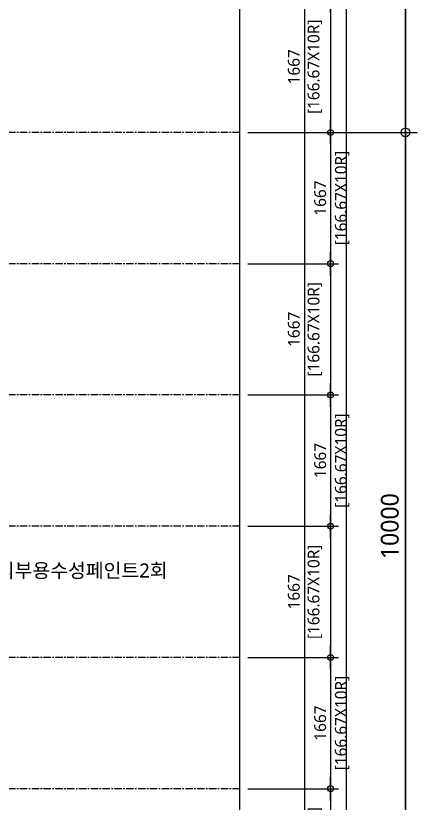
# Model space of a CAD drawing. Header units: millimetres. Extents: x -65167 to 413267, y -17142 to 66587.
# Drawn here: x 277371 to 282467, y 27407 to 37407 of the extents above; entities that cross this region are included whole.
import ezdxf
from ezdxf.enums import TextEntityAlignment as Align

# ---------------------------------------------------------------- set-up
doc = ezdxf.new("R2010")
doc.units = ezdxf.units.MM
doc.header["$LTSCALE"] = 75
doc.header["$MEASUREMENT"] = 0
doc.header["$PDSIZE"] = -10
doc.linetypes.add('CENTER', pattern=[2, 1.25, -0.25, 0.25, -0.25])
doc.layers.get('0').update_dxf_attribs({"linetype": 'CONTINUOUS'})
doc.layers.get('Defpoints').update_dxf_attribs({"color": 171, "linetype": 'CONTINUOUS'})
for name, color, linetype in [('CEN(ST)', 1, 'CENTER'), ('NDIM', 7, 'CONTINUOUS'), ('TEXT(MIN)', 7, 'CONTINUOUS')]:
    doc.layers.add(name, color=color, linetype=linetype)
doc.styles.add('CGS', font='cgse', dxfattribs={"bigfont": 'cgs'})
doc.styles.add('나눔바른고딕', font='NanumBarunGothic.ttf')
doc.dimstyles.new('NDIM 1200', dxfattribs={"dimscale": 75, "dimtxt": 3, "dimasz": 1, "dimexe": 2, "dimexo": 2, "dimgap": 1, "dimtad": 1, "dimdec": 0, "dimdsep": 46, "dimtxsty": 'CGS', "dimblk": 'DOT0', "dimcen": 1, "dimdle": 8, "dimclrd": 256, "dimclre": 256, "dimclrt": 256, "dimadec": 0, "dimazin": 0, "dimtfac": 1, "dimtdec": 0, "dimtix": 1, "dimtmove": 2, "dimatfit": 3, "dimldrblk": 'DOT0', "dimfxl": 1, "dimtolj": 1, "dimtzin": 0, "dimlwd": -1, "dimlwe": -1, "dimarcsym": 0})

# ---------------------------------------------------------------- blocks, each defined once
blk = doc.blocks.new('DOT0')
blk.add_line((-3, 0), (3, 0))
at = {"color": 6}
blk.add_circle((0, 0), 0.75, dxfattribs=at)
blk = doc.blocks.new('*D1053')
at = {"layer": 'Defpoints', "color": 0, "ltscale": 0.4, "transparency": 16777216}
for p in [(280217.1, 35925), (280217.1, 25925), (282317.1, 25925)]:
    blk.add_point(p, dxfattribs=at)
at = {"layer": 'NDIM', "ltscale": 0.4, "transparency": 16777216}
for p, q in [((280367.1, 35925), (282467.1, 35925)), ((282317.1, 35850), (282317.1, 26000)), ((280367.1, 25925), (282467.1, 25925))]:
    blk.add_line(p, q, dxfattribs=at)
at = {"layer": 'NDIM', "ltscale": 0.4, "transparency": 16777216, "xscale": 75, "yscale": 75, "zscale": 75}
for p, rotation in [((282317.1, 35925), 90), ((282317.1, 25925), 270)]:
    blk.add_blockref('DOT0', p, dxfattribs=dict(at, rotation=rotation))
at = {"layer": 'NDIM', "ltscale": 0.4, "transparency": 16777216, "insert": (282119.9, 30925), "char_height": 225, "attachment_point": 5, "rotation": 90, "style": '나눔바른고딕'}
blk.add_mtext('\\A1;10000', dxfattribs=at)
blk = doc.blocks.new('*D1055')
at = {"layer": 'Defpoints', "color": 0, "ltscale": 0.4, "transparency": 16777216}
for p in [(280217.1, 29258.3), (280217.1, 27591.7), (281367.1, 27591.7)]:
    blk.add_point(p, dxfattribs=at)
at = {"layer": 'NDIM', "ltscale": 0.4, "transparency": 16777216}
for p, q in [((280317.1, 29258.3), (281467.1, 29258.3)), ((281367.1, 29208.3), (281367.1, 27641.7)), ((280317.1, 27591.7), (281467.1, 27591.7))]:
    blk.add_line(p, q, dxfattribs=at)
at = {"layer": 'NDIM', "ltscale": 0.4, "transparency": 16777216, "xscale": 50, "yscale": 50, "zscale": 50}
for p, rotation in [((281367.1, 29258.3), 90), ((281367.1, 27591.7), 270)]:
    blk.add_blockref('DOT0', p, dxfattribs=dict(at, rotation=rotation))
at = {"layer": 'NDIM', "ltscale": 0.4, "transparency": 16777216, "char_height": 150, "attachment_point": 5, "rotation": 90, "style": '나눔바른고딕'}
for s, insert in [('\\A1;[166.67X10R]', (281514.2, 28425)), ('\\A1;1667', (281235.9, 28425))]:
    blk.add_mtext(s, dxfattribs=dict(at, insert=insert))
blk = doc.blocks.new('*D1054')
at = {"layer": 'Defpoints', "color": 0, "ltscale": 0.4, "transparency": 16777216}
for p in [(280217.1, 27591.7), (280217.1, 25925), (281367.1, 25925)]:
    blk.add_point(p, dxfattribs=at)
at = {"layer": 'NDIM', "ltscale": 0.4, "transparency": 16777216}
for p, q in [((280317.1, 27591.7), (281467.1, 27591.7)), ((281367.1, 27541.7), (281367.1, 25975)), ((280317.1, 25925), (281467.1, 25925))]:
    blk.add_line(p, q, dxfattribs=at)
at = {"layer": 'NDIM', "ltscale": 0.4, "transparency": 16777216, "xscale": 50, "yscale": 50, "zscale": 50}
for p, rotation in [((281367.1, 27591.7), 90), ((281367.1, 25925), 270)]:
    blk.add_blockref('DOT0', p, dxfattribs=dict(at, rotation=rotation))
at = {"layer": 'NDIM', "ltscale": 0.4, "transparency": 16777216, "insert": (281042.1, 26758.3), "char_height": 150, "attachment_point": 5, "rotation": 90, "style": '나눔바른고딕'}
blk.add_mtext('\\A1;1667\\P[166.67X10R]', dxfattribs=at)
blk = doc.blocks.new('*D1056')
at = {"layer": 'Defpoints', "color": 0, "ltscale": 0.4, "transparency": 16777216}
for p in [(280217.1, 30925), (280217.1, 29258.3), (281367.1, 29258.3)]:
    blk.add_point(p, dxfattribs=at)
at = {"layer": 'NDIM', "ltscale": 0.4, "transparency": 16777216}
for p, q in [((280317.1, 30925), (281467.1, 30925)), ((281367.1, 30875), (281367.1, 29308.3)), ((280317.1, 29258.3), (281467.1, 29258.3))]:
    blk.add_line(p, q, dxfattribs=at)
at = {"layer": 'NDIM', "ltscale": 0.4, "transparency": 16777216, "xscale": 50, "yscale": 50, "zscale": 50}
for p, rotation in [((281367.1, 30925), 90), ((281367.1, 29258.3), 270)]:
    blk.add_blockref('DOT0', p, dxfattribs=dict(at, rotation=rotation))
at = {"layer": 'NDIM', "ltscale": 0.4, "transparency": 16777216, "insert": (281042.1, 30091.3), "char_height": 150, "attachment_point": 5, "rotation": 90, "style": '나눔바른고딕'}
blk.add_mtext('\\A1;1667\\P[166.67X10R]', dxfattribs=at)
blk = doc.blocks.new('*D1057')
at = {"layer": 'Defpoints', "color": 0, "ltscale": 0.4, "transparency": 16777216}
for p in [(280217.1, 32591.6), (280217.1, 30925), (281367.1, 30925)]:
    blk.add_point(p, dxfattribs=at)
at = {"layer": 'NDIM', "ltscale": 0.4, "transparency": 16777216}
for p, q in [((280317.1, 32591.6), (281467.1, 32591.6)), ((281367.1, 32541.6), (281367.1, 30975)), ((280317.1, 30925), (281467.1, 30925))]:
    blk.add_line(p, q, dxfattribs=at)
at = {"layer": 'NDIM', "ltscale": 0.4, "transparency": 16777216, "xscale": 50, "yscale": 50, "zscale": 50}
for p, rotation in [((281367.1, 32591.6), 90), ((281367.1, 30925), 270)]:
    blk.add_blockref('DOT0', p, dxfattribs=dict(at, rotation=rotation))
at = {"layer": 'NDIM', "ltscale": 0.4, "transparency": 16777216, "char_height": 150, "attachment_point": 5, "rotation": 90, "style": '나눔바른고딕'}
for s, insert in [('\\A1;[166.67X10R]', (281514.2, 31758.3)), ('\\A1;1667', (281235.9, 31758.3))]:
    blk.add_mtext(s, dxfattribs=dict(at, insert=insert))
blk = doc.blocks.new('*D1058')
at = {"layer": 'Defpoints', "color": 0, "ltscale": 0.4, "transparency": 16777216}
for p in [(280217.1, 45925), (280217.1, 35925), (282317.1, 35925)]:
    blk.add_point(p, dxfattribs=at)
at = {"layer": 'NDIM', "ltscale": 0.4, "transparency": 16777216}
for p, q in [((280367.1, 45925), (282467.1, 45925)), ((282317.1, 45850), (282317.1, 36000)), ((280367.1, 35925), (282467.1, 35925))]:
    blk.add_line(p, q, dxfattribs=at)
at = {"layer": 'NDIM', "ltscale": 0.4, "transparency": 16777216, "xscale": 75, "yscale": 75, "zscale": 75}
for p, rotation in [((282317.1, 45925), 90), ((282317.1, 35925), 270)]:
    blk.add_blockref('DOT0', p, dxfattribs=dict(at, rotation=rotation))
at = {"layer": 'NDIM', "ltscale": 0.4, "transparency": 16777216, "insert": (282119.9, 40925), "char_height": 225, "attachment_point": 5, "rotation": 90, "style": '나눔바른고딕'}
blk.add_mtext('\\A1;10000', dxfattribs=at)
blk = doc.blocks.new('*D1059')
at = {"layer": 'Defpoints', "color": 0, "ltscale": 0.4, "transparency": 16777216}
for p in [(280217.1, 34258.3), (280217.1, 32591.6), (281367.1, 32591.6)]:
    blk.add_point(p, dxfattribs=at)
at = {"layer": 'NDIM', "ltscale": 0.4, "transparency": 16777216}
for p, q in [((280317.1, 34258.3), (281467.1, 34258.3)), ((281367.1, 34208.3), (281367.1, 32641.6)), ((280317.1, 32591.6), (281467.1, 32591.6))]:
    blk.add_line(p, q, dxfattribs=at)
at = {"layer": 'NDIM', "ltscale": 0.4, "transparency": 16777216, "xscale": 50, "yscale": 50, "zscale": 50}
for p, rotation in [((281367.1, 34258.3), 90), ((281367.1, 32591.6), 270)]:
    blk.add_blockref('DOT0', p, dxfattribs=dict(at, rotation=rotation))
at = {"layer": 'NDIM', "ltscale": 0.4, "transparency": 16777216, "insert": (281042.1, 33424.6), "char_height": 150, "attachment_point": 5, "rotation": 90, "style": '나눔바른고딕'}
blk.add_mtext('\\A1;1667\\P[166.67X10R]', dxfattribs=at)
blk = doc.blocks.new('*D1060')
at = {"layer": 'Defpoints', "color": 0, "ltscale": 0.4, "transparency": 16777216}
for p in [(280217.1, 35925), (280217.1, 34258.3), (281367.1, 34258.3)]:
    blk.add_point(p, dxfattribs=at)
at = {"layer": 'NDIM', "ltscale": 0.4, "transparency": 16777216}
for p, q in [((280317.1, 35925), (281467.1, 35925)), ((281367.1, 35875), (281367.1, 34308.3)), ((280317.1, 34258.3), (281467.1, 34258.3))]:
    blk.add_line(p, q, dxfattribs=at)
at = {"layer": 'NDIM', "ltscale": 0.4, "transparency": 16777216, "xscale": 50, "yscale": 50, "zscale": 50}
for p, rotation in [((281367.1, 35925), 90), ((281367.1, 34258.3), 270)]:
    blk.add_blockref('DOT0', p, dxfattribs=dict(at, rotation=rotation))
at = {"layer": 'NDIM', "ltscale": 0.4, "transparency": 16777216, "char_height": 150, "attachment_point": 5, "rotation": 90, "style": '나눔바른고딕'}
for s, insert in [('\\A1;[166.67X10R]', (281514.2, 35091.6)), ('\\A1;1667', (281235.9, 35091.6))]:
    blk.add_mtext(s, dxfattribs=dict(at, insert=insert))
blk = doc.blocks.new('*D1061')
at = {"layer": 'Defpoints', "color": 0, "ltscale": 0.4, "transparency": 16777216}
for p in [(280217.1, 37591.7), (280217.1, 35925), (281367.1, 35925)]:
    blk.add_point(p, dxfattribs=at)
at = {"layer": 'NDIM', "ltscale": 0.4, "transparency": 16777216}
for p, q in [((280317.1, 37591.7), (281467.1, 37591.7)), ((281367.1, 37541.7), (281367.1, 35975)), ((280317.1, 35925), (281467.1, 35925))]:
    blk.add_line(p, q, dxfattribs=at)
at = {"layer": 'NDIM', "ltscale": 0.4, "transparency": 16777216, "xscale": 50, "yscale": 50, "zscale": 50}
for p, rotation in [((281367.1, 37591.7), 90), ((281367.1, 35925), 270)]:
    blk.add_blockref('DOT0', p, dxfattribs=dict(at, rotation=rotation))
at = {"layer": 'NDIM', "ltscale": 0.4, "transparency": 16777216, "insert": (281042.1, 36758.3), "char_height": 150, "attachment_point": 5, "rotation": 90, "style": '나눔바른고딕'}
blk.add_mtext('\\A1;1667\\P[166.67X10R]', dxfattribs=at)

msp = doc.modelspace()

# ---------------------------------------------------------------- linework, layer by layer
at = {"layer": 'CEN(ST)'}
for p, q in [((280217.1, 35925), (258801.9, 35925)), ((280217.1, 34258.3), (274559.6, 34258.3)), ((280217.1, 32591.6), (270017.1, 32591.6)), ((280217.1, 30925), (274559.6, 30925)), ((280217.1, 29258.3), (270017.1, 29258.3)), ((280217.1, 27591.7), (274559.6, 27591.7))]:
    msp.add_line(p, q, dxfattribs=at)
at = {"layer": 'Defpoints', "ltscale": 1000}
for points in [[(256926.9, 9316.1), (282317.1, 9316.1), (282317.1, 56370.8), (256926.9, 56370.8)], [(257451.9, 9916.1), (281567.1, 9916.1), (281567.1, 55845.8), (257451.9, 55845.8)], [(257976.9, 9916.1), (281042.1, 9916.1), (281042.1, 55320.8), (257976.9, 55320.8)]]:
    msp.add_lwpolyline(points, close=True, dxfattribs=at)
msp.add_lwpolyline([(258801.9, 54495.8), (258801.9, 9916.1), (280217.1, 9916.1), (280217.1, 54495.8)], dxfattribs=at)

# ---------------------------------------------------------------- texts
at = {"layer": 'TEXT(MIN)', "style": '나눔바른고딕'}
msp.add_text('외부용수성페인트2회', height=180, dxfattribs=at).set_placement((277131.1, 30361.4), align=Align.MIDDLE_LEFT)

# ---------------------------------------------------------------- dimensions: what is measured, and where the dimension line sits
at = {"layer": 'NDIM', "ltscale": 0.4}
for base, p1, p2, picture, middle in [((282317.1, 35925), (280217.1, 45925), (280217.1, 35925), '*D1058', (282119.9, 40925)), ((282317.1, 25925), (280217.1, 35925), (280217.1, 25925), '*D1053', (282119.9, 30925))]:
    dim = msp.add_linear_dim(base=base, p1=p1, p2=p2, angle=270, dimstyle='NDIM 1200', override={"dimtxsty": '나눔바른고딕'}, dxfattribs=at)
    dim.commit()
    dim.dimension.update_dxf_attribs({"geometry": picture, "text_midpoint": middle})
for base, p1, p2, picture, middle in [((281367.1, 35925), (280217.1, 37591.7), (280217.1, 35925), '*D1061', (281042.1, 36758.3)), ((281367.1, 32591.6), (280217.1, 34258.3), (280217.1, 32591.6), '*D1059', (281042.1, 33424.6)), ((281367.1, 29258.3), (280217.1, 30925), (280217.1, 29258.3), '*D1056', (281042.1, 30091.3)), ((281367.1, 25925), (280217.1, 27591.7), (280217.1, 25925), '*D1054', (281042.1, 26758.3))]:
    dim = msp.add_linear_dim(base=base, p1=p1, p2=p2, angle=270, text='<>\\X[166.67X10R]', dimstyle='NDIM 1200', override={"dimscale": 50, "dimtxsty": '나눔바른고딕'}, dxfattribs=at)
    dim.commit()
    dim.dimension.update_dxf_attribs({"geometry": picture, "text_midpoint": middle, "dimtype": 160})
for base, p1, p2, picture, middle in [((281367.1, 34258.3), (280217.1, 35925), (280217.1, 34258.3), '*D1060', (281367.1, 35091.6)), ((281367.1, 30925), (280217.1, 32591.6), (280217.1, 30925), '*D1057', (281367.1, 31758.3)), ((281367.1, 27591.7), (280217.1, 29258.3), (280217.1, 27591.7), '*D1055', (281367.1, 28425))]:
    dim = msp.add_linear_dim(base=base, p1=p1, p2=p2, angle=270, text='<>\\X[166.67X10R]', dimstyle='NDIM 1200', override={"dimscale": 50, "dimtxsty": '나눔바른고딕'}, dxfattribs=at)
    dim.commit()
    dim.dimension.update_dxf_attribs({"geometry": picture, "text_midpoint": middle})

doc.saveas('drawing.dxf')
